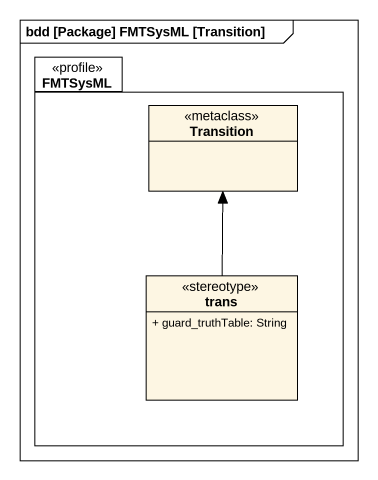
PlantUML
@startuml
mainframe bdd [Package] FMTSysML [Transition]
hide circle
hide empty members
skinparam classAttributeIconSize 0
package FMTSysML <<profile>> {
  class Transition <<metaclass>>
  class trans <<stereotype>> {
    + guard_truthTable: String
  }
}
trans -up-> Transition
@enduml
